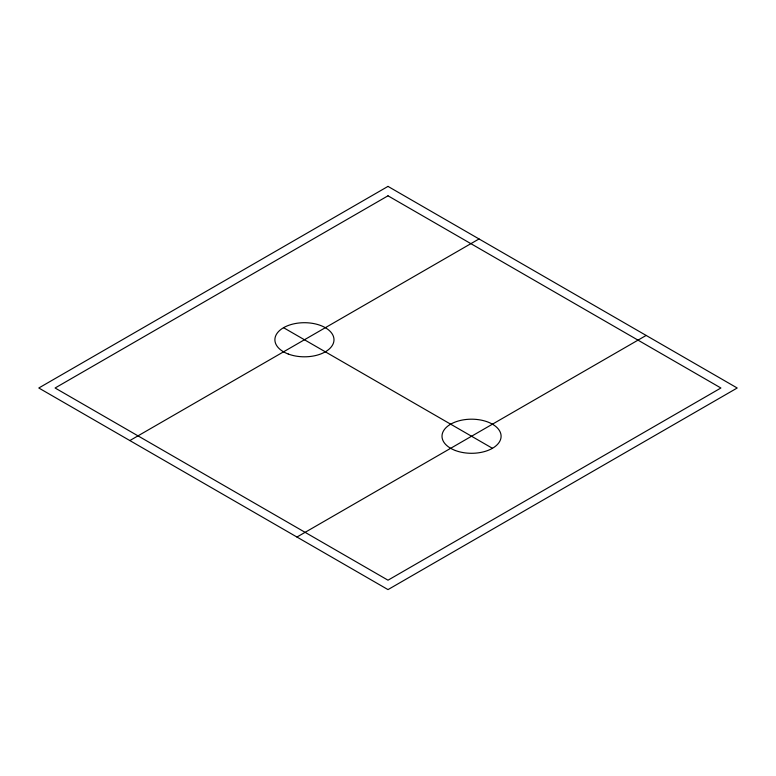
<?xml version="1.0" encoding="UTF-8"?>
<svg xmlns="http://www.w3.org/2000/svg" width="776" height="776" viewBox="0 0 776 776"><rect width="100%" height="100%" fill="white"/><g stroke="black" fill="none" stroke-linecap="round" stroke-linejoin="round"><path stroke-width="1.16" d="M129.844 440.564L479.044 238.95M296.956 537.04L646.156 335.436M283.55 327.695L492.45 448.305M388 186.395L38.8 388L388 589.605L737.2 388L388 186.395M388 195.804L55.096 388L388 580.196L720.904 388L388 195.804M455.405 450.526A29.546 17.053 0 0 0 501.053 437.179A29.546 17.053 0 0 0 458.209 421.029A29.546 17.053 0 0 0 455.405 450.526M288.294 354.04A29.546 17.053 0 0 0 333.942 340.693A29.546 17.053 0 0 0 291.097 324.543A29.546 17.053 0 0 0 288.294 354.04"/></g></svg>
